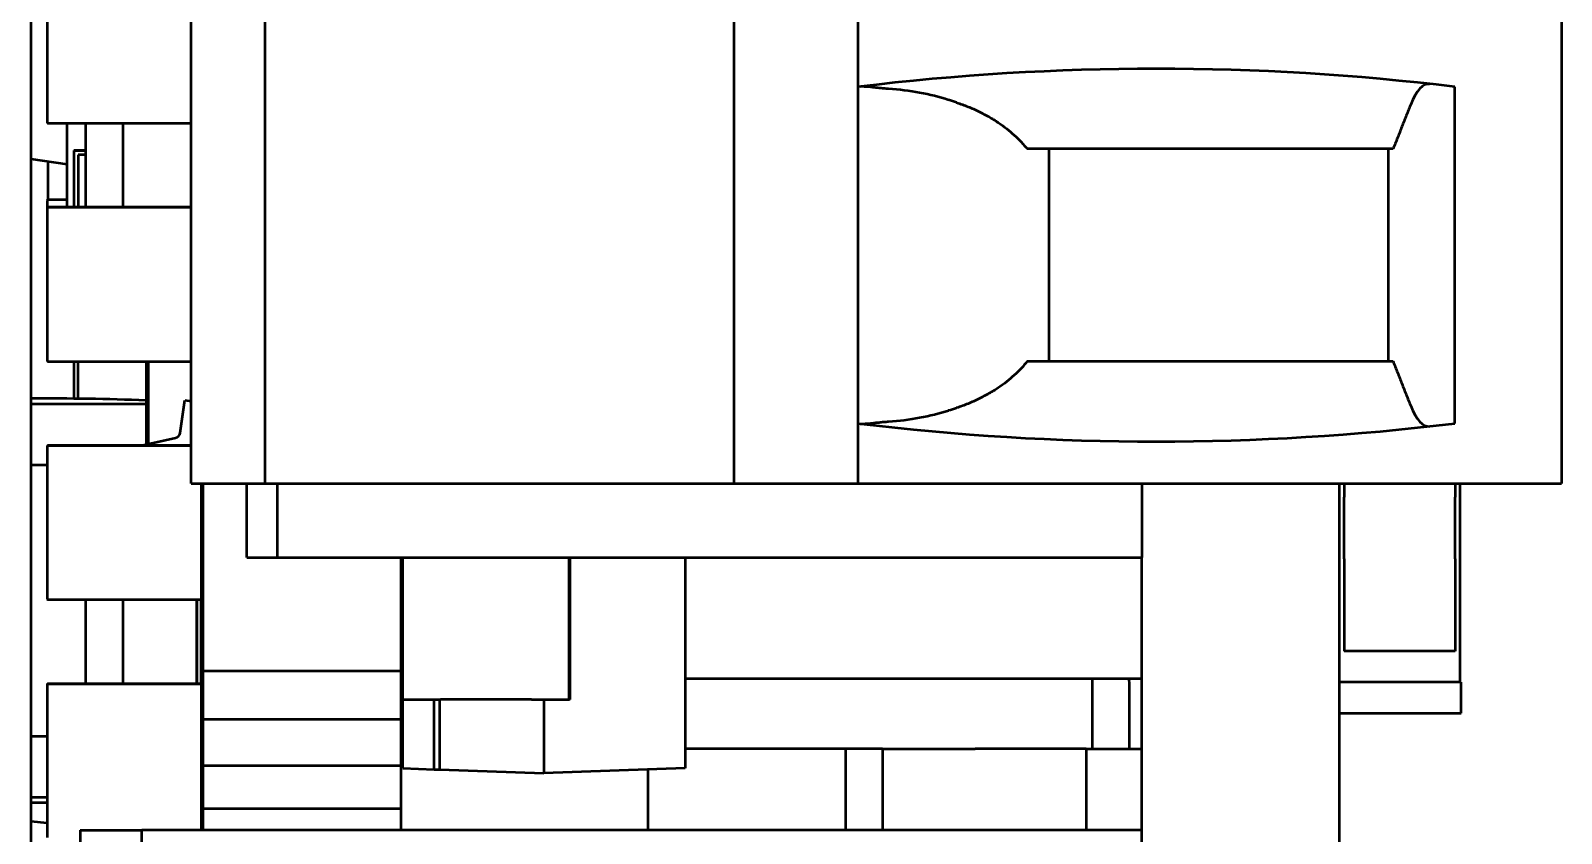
# Model space of a CAD drawing. Header units: millimetres. Extents: x 3137 to 5094, y 789 to 1822.
# Drawn here: x 3528.74 to 3541.14, y 1567.69 to 1574.19 of the extents above; entities that cross this region are included whole.
import ezdxf

# ---------------------------------------------------------------- set-up
doc = ezdxf.new("R2010")
doc.units = ezdxf.units.MM
doc.header["$LTSCALE"] = 1.8
doc.layers.add('외형선(ISO)', color=7, linetype='Continuous', lineweight=50)

msp = doc.modelspace()

# ---------------------------------------------------------------- linework, layer by layer
at = {"layer": '외형선(ISO)'}
for p, q in [((3528.742, 1586.721), (3528.742, 1566.711)), ((3530.042, 1570.521), (3530.042, 1584.721)), ((3530.642, 1570.521), (3530.642, 1584.721)), ((3534.442, 1570.521), (3534.442, 1584.721)), ((3535.442, 1584.721), (3535.442, 1570.521)), ((3541.142, 1584.721), (3541.142, 1570.521)), ((3528.877, 1574.684), (3528.877, 1573.444)), ((3540.277, 1573.734), (3540.277, 1571.007)), ((3528.882, 1573.439), (3530.042, 1573.439)), ((3529.039, 1572.759), (3529.039, 1573.439)), ((3529.189, 1572.759), (3529.189, 1573.439)), ((3529.489, 1573.439), (3529.489, 1572.759)), ((3529.092, 1573.218), (3529.092, 1573.219)), ((3529.092, 1573.219), (3529.189, 1573.219)), ((3529.092, 1573.219), (3529.092, 1573.219)), ((3529.189, 1573.218), (3529.092, 1573.218)), ((3529.092, 1573.218), (3529.092, 1572.759)), ((3536.992, 1571.511), (3536.992, 1573.231)), ((3539.742, 1571.511), (3539.742, 1573.231)), ((3528.742, 1573.151), (3529.039, 1573.109)), ((3528.882, 1573.131), (3528.882, 1572.82)), ((3529.127, 1573.183), (3529.127, 1572.759)), ((3529.127, 1573.183), (3529.127, 1573.183)), ((3529.189, 1573.183), (3529.127, 1573.183)), ((3529.189, 1573.183), (3529.127, 1573.183)), ((3529.039, 1572.82), (3528.882, 1572.82)), ((3528.877, 1572.815), (3528.877, 1572.754)), ((3528.877, 1572.815), (3528.877, 1572.815)), ((3528.877, 1572.754), (3528.877, 1571.514)), ((3530.042, 1572.759), (3528.882, 1572.759)), ((3528.882, 1572.759), (3528.882, 1572.759)), ((3528.882, 1572.759), (3530.042, 1572.759)), ((3528.882, 1571.509), (3530.042, 1571.509)), ((3529.092, 1571.509), (3529.092, 1571.211)), ((3529.127, 1571.21), (3529.127, 1571.509)), ((3529.677, 1571.509), (3529.677, 1570.838)), ((3529.696, 1570.842), (3529.696, 1571.509)), ((3528.742, 1571.167), (3529.677, 1571.167)), ((3529.953, 1570.932), (3529.99, 1571.195)), ((3529.99, 1571.195), (3530.042, 1571.187)), ((3529.99, 1571.195), (3529.99, 1571.195)), ((3529.99, 1571.195), (3530.042, 1571.187)), ((3529.99, 1571.195), (3530.042, 1571.188)), ((3529.99, 1571.195), (3529.99, 1571.195)), ((3529.99, 1571.195), (3530.042, 1571.188)), ((3529.99, 1571.195), (3529.99, 1571.195)), ((3529.99, 1571.195), (3530.042, 1571.188)), ((3529.99, 1571.195), (3529.99, 1571.195)), ((3529.99, 1571.195), (3530.042, 1571.188)), ((3529.99, 1571.195), (3529.99, 1571.195)), ((3529.99, 1571.195), (3530.042, 1571.188)), ((3529.99, 1571.195), (3529.99, 1571.195)), ((3529.99, 1571.195), (3530.042, 1571.188)), ((3529.99, 1571.195), (3529.99, 1571.195)), ((3529.638, 1570.829), (3529.915, 1570.89)), ((3529.638, 1570.829), (3529.915, 1570.89)), ((3529.639, 1570.829), (3529.915, 1570.89)), ((3529.639, 1570.829), (3529.915, 1570.89)), ((3529.639, 1570.829), (3529.915, 1570.89)), ((3529.64, 1570.829), (3529.915, 1570.89)), ((3529.64, 1570.829), (3529.915, 1570.89)), ((3529.64, 1570.829), (3529.915, 1570.89)), ((3528.877, 1570.824), (3528.877, 1569.584)), ((3530.042, 1570.829), (3528.882, 1570.829)), ((3528.882, 1570.829), (3530.042, 1570.829)), ((3528.882, 1570.829), (3528.882, 1570.829)), ((3529.369, 1570.824), (3529.369, 1570.824)), ((3529.634, 1570.824), (3529.634, 1570.824)), ((3529.638, 1570.829), (3529.638, 1570.829)), ((3529.638, 1570.829), (3529.638, 1570.829)), ((3529.638, 1570.829), (3529.638, 1570.829)), ((3529.639, 1570.829), (3529.639, 1570.829)), ((3529.639, 1570.829), (3529.639, 1570.829)), ((3529.639, 1570.829), (3529.639, 1570.829)), ((3529.639, 1570.829), (3529.639, 1570.829)), ((3529.64, 1570.829), (3529.64, 1570.829)), ((3528.742, 1570.672), (3528.877, 1570.672)), ((3530.042, 1570.521), (3530.342, 1570.521)), ((3530.127, 1569.584), (3530.127, 1570.521)), ((3530.139, 1569.001), (3530.139, 1570.521)), ((3530.342, 1570.521), (3530.642, 1570.521)), ((3530.492, 1569.921), (3530.492, 1570.521)), ((3530.642, 1570.521), (3534.442, 1570.521)), ((3530.742, 1569.921), (3530.742, 1570.521)), ((3534.442, 1570.521), (3534.942, 1570.521)), ((3534.942, 1570.521), (3535.142, 1570.521)), ((3535.142, 1570.521), (3535.442, 1570.521)), ((3535.442, 1570.521), (3541.142, 1570.521)), ((3537.742, 1570.521), (3537.742, 1569.921)), ((3539.342, 1570.521), (3539.342, 1553.211)), ((3539.382, 1570.521), (3539.382, 1570.411)), ((3540.282, 1570.521), (3540.282, 1570.411)), ((3540.322, 1568.911), (3540.322, 1570.521)), ((3539.382, 1569.911), (3539.382, 1570.411)), ((3540.282, 1569.911), (3540.282, 1570.411)), ((3530.492, 1569.921), (3530.742, 1569.921)), ((3530.742, 1569.921), (3530.842, 1569.921)), ((3530.842, 1569.921), (3537.742, 1569.921)), ((3531.742, 1569.001), (3531.742, 1569.921)), ((3531.757, 1568.77), (3531.757, 1569.921)), ((3533.103, 1568.77), (3533.103, 1569.921)), ((3533.113, 1568.77), (3533.113, 1569.921)), ((3534.043, 1569.921), (3534.043, 1568.213)), ((3537.742, 1567.711), (3537.742, 1569.921)), ((3539.382, 1569.911), (3539.382, 1569.161)), ((3540.282, 1569.911), (3540.282, 1569.161)), ((3530.122, 1569.579), (3528.882, 1569.579)), ((3529.189, 1568.898), (3529.189, 1569.579)), ((3529.489, 1569.579), (3529.489, 1568.898)), ((3530.089, 1568.898), (3530.089, 1569.579)), ((3530.09, 1568.898), (3530.09, 1569.579)), ((3530.122, 1568.898), (3530.122, 1569.579)), ((3540.282, 1569.161), (3539.382, 1569.161)), ((3531.742, 1569.001), (3530.139, 1569.001)), ((3530.139, 1568.609), (3530.139, 1569.001)), ((3531.742, 1568.609), (3531.742, 1569.001)), ((3528.877, 1568.893), (3528.877, 1567.653)), ((3530.122, 1568.898), (3528.882, 1568.898)), ((3528.882, 1568.898), (3528.882, 1568.898)), ((3528.882, 1568.898), (3530.122, 1568.898)), ((3530.122, 1568.898), (3530.122, 1568.898)), ((3530.127, 1567.711), (3530.127, 1568.893)), ((3531.742, 1568.941), (3531.757, 1568.941)), ((3534.043, 1568.941), (3537.742, 1568.941)), ((3537.342, 1568.941), (3537.342, 1568.371)), ((3537.642, 1568.371), (3537.642, 1568.916)), ((3540.329, 1568.911), (3539.342, 1568.911)), ((3540.329, 1568.661), (3540.329, 1568.911)), ((3531.757, 1568.213), (3531.757, 1568.77)), ((3532.011, 1568.204), (3532.011, 1568.77)), ((3532.056, 1568.202), (3532.056, 1568.77)), ((3532.798, 1568.77), (3532.062, 1568.77)), ((3532.9, 1568.77), (3532.9, 1568.173)), ((3533.113, 1568.77), (3533.103, 1568.77)), ((3531.742, 1568.609), (3530.139, 1568.609)), ((3530.139, 1568.232), (3530.139, 1568.609)), ((3531.742, 1568.232), (3531.742, 1568.609)), ((3539.342, 1568.661), (3540.329, 1568.661)), ((3528.877, 1568.472), (3528.742, 1568.472)), ((3535.342, 1568.371), (3534.043, 1568.371)), ((3535.642, 1568.371), (3535.342, 1568.371)), ((3535.342, 1568.371), (3535.342, 1567.711)), ((3535.642, 1568.371), (3536.392, 1568.371)), ((3535.642, 1568.371), (3535.642, 1567.711)), ((3537.292, 1568.371), (3536.392, 1568.371)), ((3537.292, 1568.371), (3537.742, 1568.371)), ((3537.292, 1568.371), (3537.292, 1567.711)), ((3531.742, 1568.232), (3530.139, 1568.232)), ((3530.139, 1567.884), (3530.139, 1568.232)), ((3531.742, 1567.884), (3531.742, 1568.232)), ((3531.757, 1568.213), (3532.011, 1568.204)), ((3532.011, 1568.204), (3532.03, 1568.203)), ((3532.03, 1568.203), (3532.039, 1568.203)), ((3532.039, 1568.203), (3532.056, 1568.202)), ((3532.056, 1568.202), (3532.9, 1568.173)), ((3534.043, 1568.213), (3532.9, 1568.173)), ((3533.742, 1568.202), (3533.742, 1567.711)), ((3528.877, 1567.977), (3528.742, 1567.977)), ((3531.742, 1567.884), (3530.139, 1567.884)), ((3530.139, 1567.711), (3530.139, 1567.884)), ((3531.742, 1567.711), (3531.742, 1567.884)), ((3528.877, 1567.769), (3528.742, 1567.781)), ((3529.142, 1567.711), (3529.142, 1566.711)), ((3529.142, 1567.711), (3529.642, 1567.711)), ((3529.642, 1566.711), (3529.642, 1567.711)), ((3537.742, 1567.711), (3529.642, 1567.711)), ((3537.742, 1555.711), (3537.742, 1567.711))]:
    msp.add_line(p, q, dxfattribs=at)
for centre, radius, start, end in [((3537.862, 1553.881), 20, 83.062, 96.9498), ((3528.882, 1573.444), 0.005, 180, 270.0199), ((3528.882, 1572.815), 0.005, 90, 180), ((3528.882, 1571.514), 0.005, 180, 270.0199), ((3537.862, 1590.861), 20, 263.0502, 276.938), ((3529.904, 1570.939), 0.05, 282.5361, 352), ((3529.904, 1570.939), 0.05, 282.5361, 352), ((3529.904, 1570.939), 0.05, 282.5361, 352), ((3529.904, 1570.939), 0.05, 282.5361, 352), ((3529.904, 1570.939), 0.05, 282.5361, 352), ((3529.904, 1570.939), 0.05, 282.5361, 352), ((3529.904, 1570.939), 0.05, 282.5361, 352), ((3529.904, 1570.939), 0.05, 282.5361, 352), ((3528.882, 1570.824), 0.005, 90, 180.0142), ((3537.592, 1568.916), 0.05, 0, 30), ((3530.122, 1568.467), 0.005, 0, 3.8273)]:
    msp.add_arc(centre, radius, start, end, dxfattribs=at)
for centre, major_axis, ratio, start_param, end_param in [((3535.281, 1572.609), (-1.662, -0.285), 0.648616, 4.035739, 4.353534), ((3540.074, 1572.751), (-0.008, 1.007), 0.265469, 6.251531, 6.862917), ((3528.613, 1553.881), (-22.877, 0), 0.914642, 4.372426, 4.375396), ((3535.281, 1572.132), (-1.662, 0.285), 0.648616, 1.929651, 2.247447), ((3528.613, 1590.861), (-22.877, 0), 0.914642, 1.907789, 1.910759), ((3540.074, 1571.99), (-0.008, -1.007), 0.265469, 5.703454, 6.31484), ((3532.062, 1568.77), (-0.305, 0), 0.00019, 0, 1.570796), ((3532.798, 1568.77), (0.305, 0), 0.00019, 4.712389, 6.283185)]:
    msp.add_ellipse(centre, major_axis=major_axis, ratio=ratio, start_param=start_param, end_param=end_param, dxfattribs=at)
for points, knots in [([(3535.692, 1573.718), (3535.678, 1573.719), (3535.664, 1573.72), (3535.651, 1573.722), (3535.645, 1573.722), (3535.639, 1573.723), (3535.632, 1573.723), (3535.626, 1573.724), (3535.62, 1573.724), (3535.614, 1573.725), (3535.602, 1573.726), (3535.591, 1573.727), (3535.58, 1573.729), (3535.569, 1573.73), (3535.558, 1573.731), (3535.548, 1573.732), (3535.539, 1573.733), (3535.529, 1573.734), (3535.521, 1573.735), (3535.516, 1573.735), (3535.512, 1573.735), (3535.508, 1573.736), (3535.504, 1573.736), (3535.501, 1573.736), (3535.497, 1573.736), (3535.49, 1573.737), (3535.483, 1573.737), (3535.477, 1573.737), (3535.471, 1573.737), (3535.466, 1573.737), (3535.462, 1573.736)], [0.125716, 0.125716, 0.125716, 0.125716, 0.1735105, 0.1735105, 0.1735105, 0.1972868, 0.1972868, 0.1972868, 0.2211022, 0.2211022, 0.2211022, 0.2689459, 0.2689459, 0.2689459, 0.3168849, 0.3168849, 0.3168849, 0.3646899, 0.3646899, 0.3646899, 0.3884782, 0.3884782, 0.3884782, 0.4122764, 0.4122764, 0.4122764, 0.46011, 0.46011, 0.46011, 0.5080516, 0.5080516, 0.5080516, 0.5080516]), ([(3536.242, 1573.607), (3536.274, 1573.597), (3536.305, 1573.586), (3536.335, 1573.574), (3536.365, 1573.562), (3536.394, 1573.549), (3536.422, 1573.535), (3536.451, 1573.522), (3536.478, 1573.507), (3536.504, 1573.493), (3536.517, 1573.485), (3536.529, 1573.478), (3536.542, 1573.47), (3536.554, 1573.462), (3536.566, 1573.454), (3536.578, 1573.446), (3536.602, 1573.43), (3536.625, 1573.414), (3536.647, 1573.396), (3536.669, 1573.379), (3536.689, 1573.362), (3536.709, 1573.344), (3536.729, 1573.326), (3536.748, 1573.307), (3536.765, 1573.288), (3536.783, 1573.269), (3536.799, 1573.25), (3536.815, 1573.231)], [0.1451984, 0.1451984, 0.1451984, 0.1451984, 0.2603351, 0.2603351, 0.2603351, 0.3755929, 0.3755929, 0.3755929, 0.4905301, 0.4905301, 0.4905301, 0.5477255, 0.5477255, 0.5477255, 0.6048945, 0.6048945, 0.6048945, 0.7195328, 0.7195328, 0.7195328, 0.8344442, 0.8344442, 0.8344442, 0.9494087, 0.9494087, 0.9494087, 1.0641462, 1.0641462, 1.0641462, 1.0641462]), ([(3539.921, 1573.592), (3539.909, 1573.562), (3539.897, 1573.532), (3539.885, 1573.502), (3539.873, 1573.472), (3539.861, 1573.442), (3539.849, 1573.412), (3539.838, 1573.381), (3539.826, 1573.351), (3539.814, 1573.321), (3539.802, 1573.291), (3539.79, 1573.261), (3539.778, 1573.231)], [27.3487746, 27.3487746, 27.3487746, 27.3487746, 27.5141397, 27.5141397, 27.5141397, 27.6795053, 27.6795053, 27.6795053, 27.8448716, 27.8448716, 27.8448716, 28.0102384, 28.0102384, 28.0102384, 28.0102384]), ([(3528.882, 1572.759), (3528.88, 1572.759), (3528.879, 1572.758), (3528.878, 1572.757), (3528.878, 1572.757), (3528.877, 1572.756), (3528.877, 1572.756), (3528.877, 1572.756), (3528.877, 1572.755), (3528.877, 1572.755), (3528.877, 1572.755), (3528.877, 1572.755), (3528.877, 1572.755), (3528.877, 1572.754), (3528.877, 1572.754), (3528.877, 1572.754), (3528.877, 1572.754), (3528.877, 1572.754), (3528.877, 1572.754), (3528.877, 1572.754), (3528.877, 1572.754), (3528.877, 1572.754)], [0.0000000028, 0.0000000028, 0.0000000028, 0.0000000028, 0.0004738719, 0.0004738719, 0.0004738719, 0.0007108064, 0.0007108064, 0.0007108064, 0.0008292737, 0.0008292737, 0.0008292737, 0.0008885073, 0.0008885073, 0.0008885073, 0.0009181242, 0.0009181242, 0.0009181242, 0.0009329326, 0.0009329326, 0.0009329326, 0.000947741, 0.000947741, 0.000947741, 0.000947741]), ([(3536.815, 1571.511), (3536.799, 1571.491), (3536.783, 1571.472), (3536.765, 1571.453), (3536.748, 1571.434), (3536.729, 1571.416), (3536.709, 1571.398), (3536.689, 1571.38), (3536.669, 1571.362), (3536.647, 1571.345), (3536.625, 1571.328), (3536.602, 1571.311), (3536.578, 1571.295), (3536.566, 1571.287), (3536.554, 1571.279), (3536.542, 1571.271), (3536.529, 1571.264), (3536.517, 1571.256), (3536.504, 1571.249), (3536.478, 1571.234), (3536.451, 1571.22), (3536.422, 1571.206), (3536.394, 1571.192), (3536.365, 1571.18), (3536.335, 1571.167), (3536.305, 1571.155), (3536.274, 1571.144), (3536.242, 1571.134)], [0.5896293, 0.5896293, 0.5896293, 0.5896293, 0.7043669, 0.7043669, 0.7043669, 0.8193314, 0.8193314, 0.8193314, 0.9342428, 0.9342428, 0.9342428, 1.048881, 1.048881, 1.048881, 1.1060499, 1.1060499, 1.1060499, 1.1632454, 1.1632454, 1.1632454, 1.2781827, 1.2781827, 1.2781827, 1.3934405, 1.3934405, 1.3934405, 1.5085772, 1.5085772, 1.5085772, 1.5085772]), ([(3539.778, 1571.511), (3539.79, 1571.48), (3539.802, 1571.45), (3539.814, 1571.42), (3539.826, 1571.39), (3539.838, 1571.36), (3539.849, 1571.33), (3539.861, 1571.299), (3539.873, 1571.269), (3539.885, 1571.239), (3539.897, 1571.209), (3539.909, 1571.179), (3539.921, 1571.149)], [11.3358505, 11.3358505, 11.3358505, 11.3358505, 11.5012174, 11.5012174, 11.5012174, 11.6665836, 11.6665836, 11.6665836, 11.8319493, 11.8319493, 11.8319493, 11.9973143, 11.9973143, 11.9973143, 11.9973143]), ([(3535.462, 1571.005), (3535.466, 1571.005), (3535.471, 1571.004), (3535.477, 1571.004), (3535.483, 1571.004), (3535.49, 1571.004), (3535.497, 1571.005), (3535.501, 1571.005), (3535.504, 1571.005), (3535.508, 1571.006), (3535.512, 1571.006), (3535.516, 1571.006), (3535.521, 1571.007), (3535.529, 1571.007), (3535.539, 1571.008), (3535.548, 1571.009), (3535.558, 1571.01), (3535.569, 1571.011), (3535.58, 1571.013), (3535.591, 1571.014), (3535.602, 1571.015), (3535.614, 1571.016), (3535.62, 1571.017), (3535.626, 1571.017), (3535.632, 1571.018), (3535.639, 1571.019), (3535.645, 1571.019), (3535.651, 1571.02), (3535.664, 1571.021), (3535.678, 1571.022), (3535.692, 1571.023)], [0.0672172, 0.0672172, 0.0672172, 0.0672172, 0.1151588, 0.1151588, 0.1151588, 0.1629924, 0.1629924, 0.1629924, 0.1867906, 0.1867906, 0.1867906, 0.2105789, 0.2105789, 0.2105789, 0.2583839, 0.2583839, 0.2583839, 0.3063229, 0.3063229, 0.3063229, 0.3541665, 0.3541665, 0.3541665, 0.377982, 0.377982, 0.377982, 0.4017583, 0.4017583, 0.4017583, 0.4495528, 0.4495528, 0.4495528, 0.4495528]), ([(3528.877, 1569.584), (3528.877, 1569.584), (3528.877, 1569.584), (3528.877, 1569.584), (3528.877, 1569.582), (3528.879, 1569.579), (3528.882, 1569.579)], [-0.0000046349, -0.0000046349, -0.0000046349, -0.0000046349, 0.0000103556, 0.0000103556, 0.0000103556, 0.0009547571, 0.0009547571, 0.0009547571, 0.0009547571]), ([(3530.122, 1569.579), (3530.123, 1569.579), (3530.125, 1569.58), (3530.126, 1569.581), (3530.126, 1569.581), (3530.126, 1569.582), (3530.126, 1569.582), (3530.127, 1569.582), (3530.127, 1569.583), (3530.127, 1569.583), (3530.127, 1569.583), (3530.127, 1569.583), (3530.127, 1569.583), (3530.127, 1569.583), (3530.127, 1569.584), (3530.127, 1569.584), (3530.127, 1569.584), (3530.127, 1569.584), (3530.127, 1569.584), (3530.127, 1569.584), (3530.127, 1569.584), (3530.127, 1569.584)], [0.000000157, 0.000000157, 0.000000157, 0.000000157, 0.0004739493, 0.0004739493, 0.0004739493, 0.0007108454, 0.0007108454, 0.0007108454, 0.0008292935, 0.0008292935, 0.0008292935, 0.0008885175, 0.0008885175, 0.0008885175, 0.0009181295, 0.0009181295, 0.0009181295, 0.0009329355, 0.0009329355, 0.0009329355, 0.0009477415, 0.0009477415, 0.0009477415, 0.0009477415]), ([(3528.882, 1568.898), (3528.88, 1568.898), (3528.879, 1568.898), (3528.878, 1568.897), (3528.878, 1568.896), (3528.877, 1568.896), (3528.877, 1568.895), (3528.877, 1568.895), (3528.877, 1568.894), (3528.877, 1568.894), (3528.877, 1568.894), (3528.877, 1568.894), (3528.877, 1568.894), (3528.877, 1568.894), (3528.877, 1568.894), (3528.877, 1568.894), (3528.877, 1568.894), (3528.877, 1568.893), (3528.877, 1568.893), (3528.877, 1568.893), (3528.877, 1568.893), (3528.877, 1568.893)], [0.0000000028, 0.0000000028, 0.0000000028, 0.0000000028, 0.0004738719, 0.0004738719, 0.0004738719, 0.0007108064, 0.0007108064, 0.0007108064, 0.0008292737, 0.0008292737, 0.0008292737, 0.0008885073, 0.0008885073, 0.0008885073, 0.0009181242, 0.0009181242, 0.0009181242, 0.0009329326, 0.0009329326, 0.0009329326, 0.000947741, 0.000947741, 0.000947741, 0.000947741]), ([(3530.127, 1568.893), (3530.127, 1568.893), (3530.127, 1568.893), (3530.127, 1568.893), (3530.127, 1568.896), (3530.125, 1568.898), (3530.122, 1568.898)], [-0.0000046349, -0.0000046349, -0.0000046349, -0.0000046349, 0.0000103531, 0.0000103531, 0.0000103531, 0.0009545967, 0.0009545967, 0.0009545967, 0.0009545967])]:
    msp.add_open_spline(points, degree=3, knots=knots, dxfattribs=at)
for points, weights in [([(3539.778, 1573.231), (3538.294, 1573.231), (3536.815, 1573.231)], [1.02770253116, 1.0315913874, 1.02946340223]), ([(3536.815, 1571.511), (3538.294, 1571.511), (3539.778, 1571.511)], [1.02946340223, 1.0315913874, 1.02770253116])]:
    msp.add_rational_spline(points, weights, degree=2, dxfattribs=at)
for points in [[(3528.877, 1572.324), (3528.877, 1572.325), (3528.877, 1572.325), (3528.877, 1572.325)], [(3528.742, 1571.211), (3529.053, 1571.214), (3529.365, 1571.208), (3529.677, 1571.196)], [(3528.877, 1567.932), (3528.832, 1567.932), (3528.787, 1567.932), (3528.742, 1567.932)]]:
    msp.add_open_spline(points, degree=3, dxfattribs=at)

doc.saveas('drawing.dxf')
